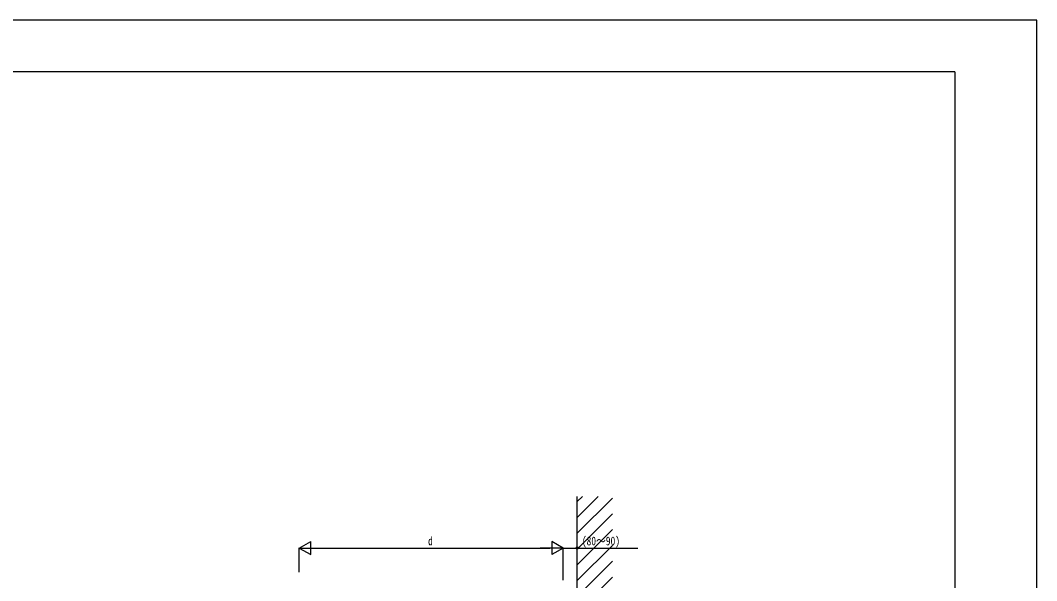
# Model space of a CAD drawing. Units: millimetres, scale not verified. Extents: x -6308 to 6308, y -4455 to 4455.
# Drawn here: x 534 to 6308, y 1272 to 4455 of the extents above; entities that cross this region are included whole.
import ezdxf
from ezdxf.enums import TextEntityAlignment as Align

# ---------------------------------------------------------------- set-up
doc = ezdxf.new("R2010")
doc.units = ezdxf.units.MM
doc.header["$LTSCALE"] = 30
for name, color, linetype in [('0-5_YKK_D', 6, 'Continuous'), ('0-6_YKK_ZWAK', 7, 'Continuous'), ('0-7_YSS_K', 3, 'Continuous')]:
    doc.layers.add(name, color=color, linetype=linetype)
doc.styles.add('ＭＳ ゴシック', font='')
doc.styles.get('ＭＳ ゴシック').set_extended_font_data('MS Gothic')

msp = doc.modelspace()

# ---------------------------------------------------------------- linework, layer by layer
at = {"layer": '0-5_YKK_D'}
for p, q in [((2118.21, 1457.08), (2183.16, 1494.58)), ((2118.21, 1319.46), (2118.21, 1458.08)), ((2118.21, 1457.08), (2183.16, 1419.58)), ((2118.21, 1457.08), (2248.11, 1457.08)), ((2183.16, 1419.58), (2183.16, 1494.58)), ((2193.21, 1457.08), (3542.19, 1457.08)), ((3617.19, 1457.08), (3487.29, 1457.08)), ((3617.19, 1457.08), (3552.24, 1494.58)), ((3552.24, 1494.58), (3552.24, 1419.58)), ((3617.19, 1457.08), (3552.24, 1419.58)), ((3617.19, 1274.99), (3617.19, 1458.08)), ((3617.19, 1319.71), (3617.19, 1458.08))]:
    msp.add_line(p, q, dxfattribs=at)
msp.add_lwpolyline([(3617.19, 1457.08), (3697.19, 1457.08), (4041.09, 1457.08)], dxfattribs=at)
msp.add_circle((3697.19, 1457.08), 6.38, dxfattribs=at)
at = {"layer": '0-6_YKK_ZWAK'}
for q in [(-5857.47, 4162.5), (5842.53, -3787.5)]:
    msp.add_line((5842.53, 4162.5), q, dxfattribs=at)
msp.add_lwpolyline([(-6307.5, -4455), (6307.5, -4455), (6307.5, 4455), (-6307.5, 4455)], close=True, dxfattribs=at)
at = {"layer": '0-7_YSS_K'}
for p, q in [((3697.19, -1568.7), (3697.19, 1750.68)), ((3697.19, 1721.03), (3726.84, 1750.68)), ((3697.19, 1631.23), (3816.65, 1750.68)), ((3697.19, 1541.43), (3897.19, 1741.43)), ((3697.19, 1451.62), (3897.19, 1651.62)), ((3697.19, 1361.82), (3897.19, 1561.82)), ((3697.19, 1272.02), (3897.19, 1472.02)), ((3697.19, 1239.32), (3697.19, 1456.53)), ((3697.19, 1182.22), (3897.19, 1382.22)), ((3697.19, 1092.41), (3897.19, 1292.41))]:
    msp.add_line(p, q, dxfattribs=at)

# ---------------------------------------------------------------- texts
at = {"layer": '0-5_YKK_D', "style": 'ＭＳ ゴシック', "width": 0.8}
for s, p in [('d', (2849.7, 1457.88)), ('(80～90)', (3723.49, 1457.88))]:
    msp.add_text(s, height=49.49, dxfattribs=at).set_placement(p, align=Align.BOTTOM_LEFT)

doc.saveas('drawing.dxf')
